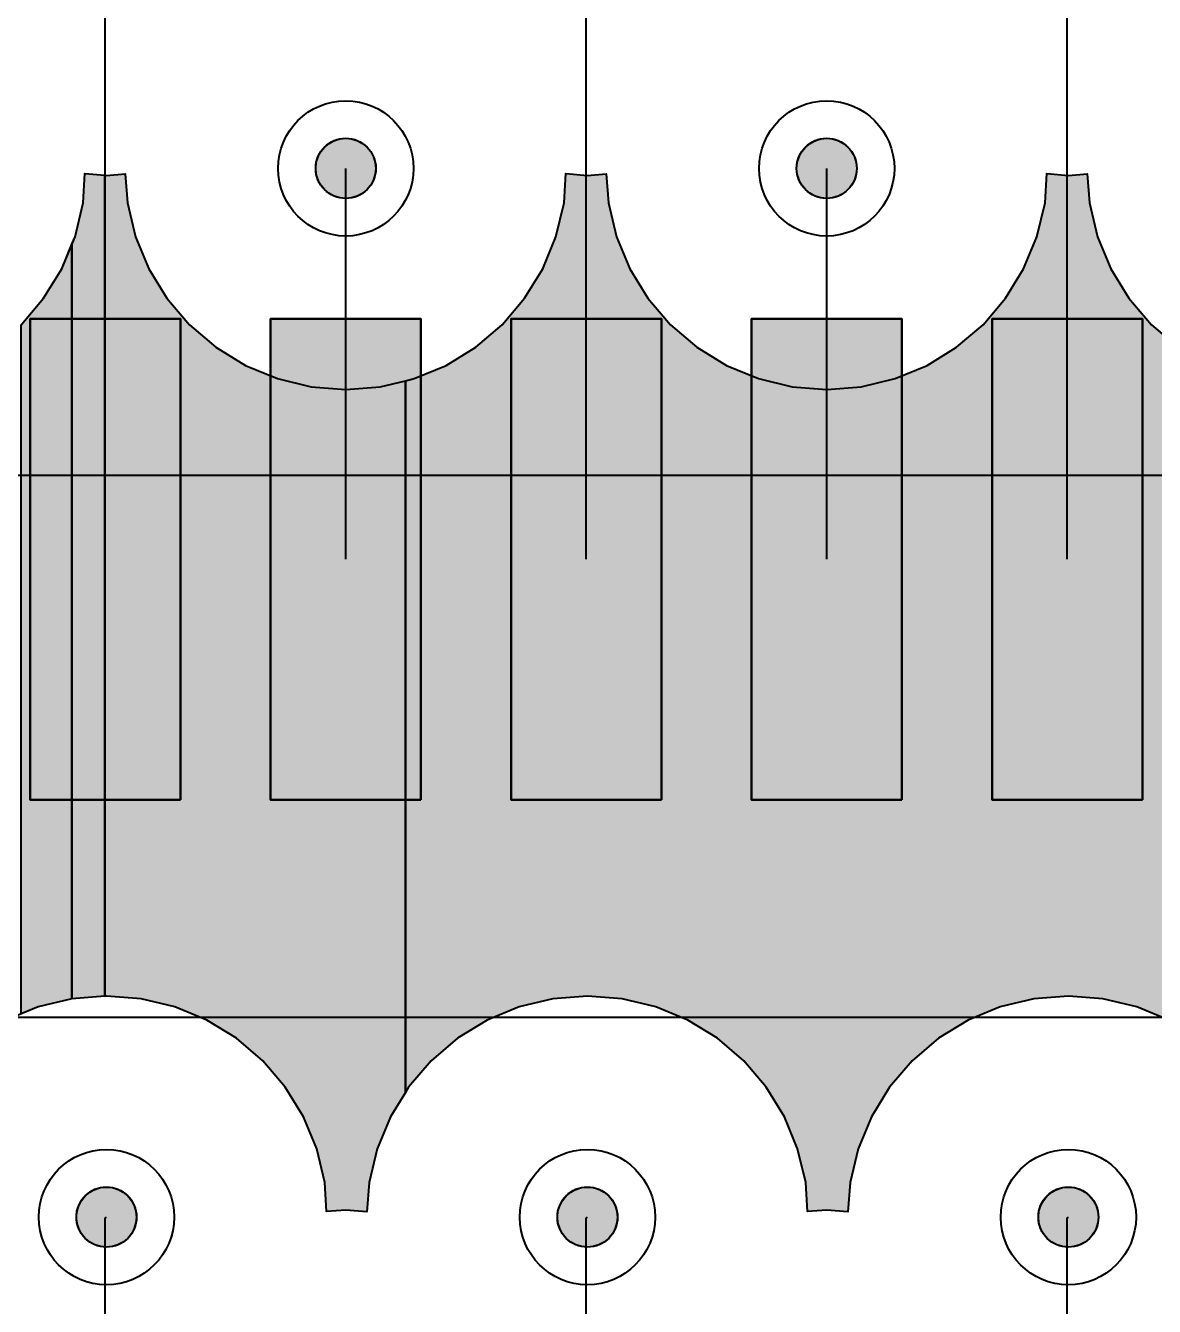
# Model space of a CAD drawing. Header units: millimetres. Extents: x 3.8 to 71.6, y 3.7 to 38.5.
# Drawn here: x 33.435 to 37.19, y 29.285 to 33.545 of the extents above; entities that cross this region are included whole.
import ezdxf

# ---------------------------------------------------------------- set-up
doc = ezdxf.new("R2010")
doc.units = ezdxf.units.MM
for name, color, linetype in [('bottom_copper', 7, 'Continuous'), ('drill_plated', 7, 'Continuous'), ('top_copper', 7, 'Continuous'), ('top_silk', 7, 'Continuous')]:
    doc.layers.add(name, color=color, linetype=linetype)

# ---------------------------------------------------------------- blocks, each defined once
blk = doc.blocks.new('Block37699')
at = {"layer": 'top_copper', "lineweight": 40}
for points in [[(4.1835, 0.2931), (4.074, 0.2845), (4.074, 2.7942), (4.0843, 2.8191), (4.1112, 2.9313), (4.117, 3.0287), (4.1835, 3.0235), (4.1835, 0.2931)], [(4.074, 0.2845), (3.9618, 0.2576), (3.9049, 0.234), (3.9049, 2.5264), (3.9798, 2.6141), (4.0401, 2.7125), (4.074, 2.7942), (4.074, 0.2845)]]:
    blk.add_hatch(color=7, dxfattribs=at).paths.add_polyline_path(points, flags=0)
at = {"layer": 'top_copper', "color": 7, "lineweight": 40}
for points in [[(4.1835, 0.2931), (4.074, 0.2845), (4.074, 2.7942), (4.0843, 2.8191), (4.1112, 2.9313), (4.117, 3.0287), (4.1835, 3.0235), (4.1835, 0.2931)], [(4.074, 0.2845), (3.9618, 0.2576), (3.9049, 0.234), (3.9049, 2.5264), (3.9798, 2.6141), (4.0401, 2.7125), (4.074, 2.7942), (4.074, 0.2845)]]:
    blk.add_lwpolyline(points, close=True, dxfattribs=at)

msp = doc.modelspace()

# ---------------------------------------------------------------- hatches: boundary and pattern name
at = {"layer": 'bottom_copper', "lineweight": 40}
for points in [[(34.5981, 33.0505), (34.5924, 33.0317), (34.5831, 33.0144), (34.5707, 32.9993), (34.5556, 32.9869), (34.5383, 32.9776), (34.5195, 32.9719), (34.5, 32.97), (34.4805, 32.9719), (34.4617, 32.9776), (34.4444, 32.9869), (34.4293, 32.9993), (34.4169, 33.0144), (34.4076, 33.0317), (34.4019, 33.0505), (34.4, 33.07), (34.4019, 33.0895), (34.4076, 33.1083), (34.4169, 33.1256), (34.4293, 33.1407), (34.4444, 33.1531), (34.4617, 33.1624), (34.4805, 33.1681), (34.5, 33.17), (34.5195, 33.1681), (34.5383, 33.1624), (34.5556, 33.1531), (34.5707, 33.1407), (34.5831, 33.1256), (34.5924, 33.1083), (34.5981, 33.0895), (34.6, 33.07), (34.5981, 33.0505)], [(36.1981, 33.0505), (36.1924, 33.0317), (36.1831, 33.0144), (36.1707, 32.9993), (36.1556, 32.9869), (36.1383, 32.9776), (36.1195, 32.9719), (36.1, 32.97), (36.0805, 32.9719), (36.0617, 32.9776), (36.0444, 32.9869), (36.0293, 32.9993), (36.0169, 33.0144), (36.0076, 33.0317), (36.0019, 33.0505), (36, 33.07), (36.0019, 33.0895), (36.0076, 33.1083), (36.0169, 33.1256), (36.0293, 33.1407), (36.0444, 33.1531), (36.0617, 33.1624), (36.0805, 33.1681), (36.1, 33.17), (36.1195, 33.1681), (36.1383, 33.1624), (36.1556, 33.1531), (36.1707, 33.1407), (36.1831, 33.1256), (36.1924, 33.1083), (36.1981, 33.0895), (36.2, 33.07), (36.1981, 33.0505)], [(33.95, 30.97), (33.45, 30.97), (33.45, 32.57), (33.95, 32.57), (33.95, 30.97)], [(34.75, 30.97), (34.25, 30.97), (34.25, 32.57), (34.75, 32.57), (34.75, 30.97)], [(35.55, 30.97), (35.05, 30.97), (35.05, 32.57), (35.55, 32.57), (35.55, 30.97)], [(36.35, 30.97), (35.85, 30.97), (35.85, 32.57), (36.35, 32.57), (36.35, 30.97)], [(37.15, 30.97), (36.65, 30.97), (36.65, 32.57), (37.15, 32.57), (37.15, 30.97)], [(33.8021, 29.5625), (33.7964, 29.5437), (33.7871, 29.5264), (33.7747, 29.5113), (33.7596, 29.4989), (33.7423, 29.4896), (33.7235, 29.4839), (33.704, 29.482), (33.6845, 29.4839), (33.6657, 29.4896), (33.6484, 29.4989), (33.6333, 29.5113), (33.6209, 29.5264), (33.6116, 29.5437), (33.6059, 29.5625), (33.604, 29.582), (33.6059, 29.6015), (33.6116, 29.6203), (33.6209, 29.6376), (33.6333, 29.6527), (33.6484, 29.6651), (33.6657, 29.6744), (33.6845, 29.6801), (33.704, 29.682), (33.7235, 29.6801), (33.7423, 29.6744), (33.7596, 29.6651), (33.7747, 29.6527), (33.7871, 29.6376), (33.7964, 29.6203), (33.8021, 29.6015), (33.804, 29.582), (33.8021, 29.5625)], [(35.4021, 29.5625), (35.3964, 29.5437), (35.3871, 29.5264), (35.3747, 29.5113), (35.3596, 29.4989), (35.3423, 29.4896), (35.3235, 29.4839), (35.304, 29.482), (35.2845, 29.4839), (35.2657, 29.4896), (35.2484, 29.4989), (35.2333, 29.5113), (35.2209, 29.5264), (35.2116, 29.5437), (35.2059, 29.5625), (35.204, 29.582), (35.2059, 29.6015), (35.2116, 29.6203), (35.2209, 29.6376), (35.2333, 29.6527), (35.2484, 29.6651), (35.2657, 29.6744), (35.2845, 29.6801), (35.304, 29.682), (35.3235, 29.6801), (35.3423, 29.6744), (35.3596, 29.6651), (35.3747, 29.6527), (35.3871, 29.6376), (35.3964, 29.6203), (35.4021, 29.6015), (35.404, 29.582), (35.4021, 29.5625)], [(37.0021, 29.5625), (36.9964, 29.5437), (36.9871, 29.5264), (36.9747, 29.5113), (36.9596, 29.4989), (36.9423, 29.4896), (36.9235, 29.4839), (36.904, 29.482), (36.8845, 29.4839), (36.8657, 29.4896), (36.8484, 29.4989), (36.8333, 29.5113), (36.8209, 29.5264), (36.8116, 29.5437), (36.8059, 29.5625), (36.804, 29.582), (36.8059, 29.6015), (36.8116, 29.6203), (36.8209, 29.6376), (36.8333, 29.6527), (36.8484, 29.6651), (36.8657, 29.6744), (36.8845, 29.6801), (36.904, 29.682), (36.9235, 29.6801), (36.9423, 29.6744), (36.9596, 29.6651), (36.9747, 29.6527), (36.9871, 29.6376), (36.9964, 29.6203), (37.0021, 29.6015), (37.004, 29.582), (37.0021, 29.5625)]]:
    msp.add_hatch(color=7, dxfattribs=at).paths.add_polyline_path(points, flags=0)
at = {"layer": 'drill_plated', "lineweight": 40}
for points in [[(34.5981, 33.0505), (34.5924, 33.0317), (34.5831, 33.0144), (34.5707, 32.9993), (34.5556, 32.9869), (34.5383, 32.9776), (34.5195, 32.9719), (34.5, 32.97), (34.4805, 32.9719), (34.4617, 32.9776), (34.4444, 32.9869), (34.4293, 32.9993), (34.4169, 33.0144), (34.4076, 33.0317), (34.4019, 33.0505), (34.4, 33.07), (34.4019, 33.0895), (34.4076, 33.1083), (34.4169, 33.1256), (34.4293, 33.1407), (34.4444, 33.1531), (34.4617, 33.1624), (34.4805, 33.1681), (34.5, 33.17), (34.5195, 33.1681), (34.5383, 33.1624), (34.5556, 33.1531), (34.5707, 33.1407), (34.5831, 33.1256), (34.5924, 33.1083), (34.5981, 33.0895), (34.6, 33.07), (34.5981, 33.0505)], [(36.1981, 33.0505), (36.1924, 33.0317), (36.1831, 33.0144), (36.1707, 32.9993), (36.1556, 32.9869), (36.1383, 32.9776), (36.1195, 32.9719), (36.1, 32.97), (36.0805, 32.9719), (36.0617, 32.9776), (36.0444, 32.9869), (36.0293, 32.9993), (36.0169, 33.0144), (36.0076, 33.0317), (36.0019, 33.0505), (36, 33.07), (36.0019, 33.0895), (36.0076, 33.1083), (36.0169, 33.1256), (36.0293, 33.1407), (36.0444, 33.1531), (36.0617, 33.1624), (36.0805, 33.1681), (36.1, 33.17), (36.1195, 33.1681), (36.1383, 33.1624), (36.1556, 33.1531), (36.1707, 33.1407), (36.1831, 33.1256), (36.1924, 33.1083), (36.1981, 33.0895), (36.2, 33.07), (36.1981, 33.0505)], [(33.8021, 29.5625), (33.7964, 29.5437), (33.7871, 29.5264), (33.7747, 29.5113), (33.7596, 29.4989), (33.7423, 29.4896), (33.7235, 29.4839), (33.704, 29.482), (33.6845, 29.4839), (33.6657, 29.4896), (33.6484, 29.4989), (33.6333, 29.5113), (33.6209, 29.5264), (33.6116, 29.5437), (33.6059, 29.5625), (33.604, 29.582), (33.6059, 29.6015), (33.6116, 29.6203), (33.6209, 29.6376), (33.6333, 29.6527), (33.6484, 29.6651), (33.6657, 29.6744), (33.6845, 29.6801), (33.704, 29.682), (33.7235, 29.6801), (33.7423, 29.6744), (33.7596, 29.6651), (33.7747, 29.6527), (33.7871, 29.6376), (33.7964, 29.6203), (33.8021, 29.6015), (33.804, 29.582), (33.8021, 29.5625)], [(35.4021, 29.5625), (35.3964, 29.5437), (35.3871, 29.5264), (35.3747, 29.5113), (35.3596, 29.4989), (35.3423, 29.4896), (35.3235, 29.4839), (35.304, 29.482), (35.2845, 29.4839), (35.2657, 29.4896), (35.2484, 29.4989), (35.2333, 29.5113), (35.2209, 29.5264), (35.2116, 29.5437), (35.2059, 29.5625), (35.204, 29.582), (35.2059, 29.6015), (35.2116, 29.6203), (35.2209, 29.6376), (35.2333, 29.6527), (35.2484, 29.6651), (35.2657, 29.6744), (35.2845, 29.6801), (35.304, 29.682), (35.3235, 29.6801), (35.3423, 29.6744), (35.3596, 29.6651), (35.3747, 29.6527), (35.3871, 29.6376), (35.3964, 29.6203), (35.4021, 29.6015), (35.404, 29.582), (35.4021, 29.5625)], [(37.0021, 29.5625), (36.9964, 29.5437), (36.9871, 29.5264), (36.9747, 29.5113), (36.9596, 29.4989), (36.9423, 29.4896), (36.9235, 29.4839), (36.904, 29.482), (36.8845, 29.4839), (36.8657, 29.4896), (36.8484, 29.4989), (36.8333, 29.5113), (36.8209, 29.5264), (36.8116, 29.5437), (36.8059, 29.5625), (36.804, 29.582), (36.8059, 29.6015), (36.8116, 29.6203), (36.8209, 29.6376), (36.8333, 29.6527), (36.8484, 29.6651), (36.8657, 29.6744), (36.8845, 29.6801), (36.904, 29.682), (36.9235, 29.6801), (36.9423, 29.6744), (36.9596, 29.6651), (36.9747, 29.6527), (36.9871, 29.6376), (36.9964, 29.6203), (37.0021, 29.6015), (37.004, 29.582), (37.0021, 29.5625)]]:
    msp.add_hatch(color=7, dxfattribs=at).paths.add_polyline_path(points, flags=0)
at = {"layer": 'top_copper', "lineweight": 40}
for points in [[(34.5981, 33.0505), (34.5924, 33.0317), (34.5831, 33.0144), (34.5707, 32.9993), (34.5556, 32.9869), (34.5383, 32.9776), (34.5195, 32.9719), (34.5, 32.97), (34.4805, 32.9719), (34.4617, 32.9776), (34.4444, 32.9869), (34.4293, 32.9993), (34.4169, 33.0144), (34.4076, 33.0317), (34.4019, 33.0505), (34.4, 33.07), (34.4019, 33.0895), (34.4076, 33.1083), (34.4169, 33.1256), (34.4293, 33.1407), (34.4444, 33.1531), (34.4617, 33.1624), (34.4805, 33.1681), (34.5, 33.17), (34.5195, 33.1681), (34.5383, 33.1624), (34.5556, 33.1531), (34.5707, 33.1407), (34.5831, 33.1256), (34.5924, 33.1083), (34.5981, 33.0895), (34.6, 33.07), (34.5981, 33.0505)], [(36.1981, 33.0505), (36.1924, 33.0317), (36.1831, 33.0144), (36.1707, 32.9993), (36.1556, 32.9869), (36.1383, 32.9776), (36.1195, 32.9719), (36.1, 32.97), (36.0805, 32.9719), (36.0617, 32.9776), (36.0444, 32.9869), (36.0293, 32.9993), (36.0169, 33.0144), (36.0076, 33.0317), (36.0019, 33.0505), (36, 33.07), (36.0019, 33.0895), (36.0076, 33.1083), (36.0169, 33.1256), (36.0293, 33.1407), (36.0444, 33.1531), (36.0617, 33.1624), (36.0805, 33.1681), (36.1, 33.17), (36.1195, 33.1681), (36.1383, 33.1624), (36.1556, 33.1531), (36.1707, 33.1407), (36.1831, 33.1256), (36.1924, 33.1083), (36.1981, 33.0895), (36.2, 33.07), (36.1981, 33.0505)], [(34.6985, 29.9968), (34.6489, 29.9158), (34.6047, 29.8092), (34.5778, 29.697), (34.5701, 29.5997), (34.5, 29.6053), (34.4359, 29.6002), (34.4302, 29.697), (34.4033, 29.8092), (34.3591, 29.9158), (34.2988, 30.0142), (34.2239, 30.1019), (34.1362, 30.1768), (34.0378, 30.2371), (33.9312, 30.2813), (33.819, 30.3082), (33.704, 30.3173), (33.6985, 30.3168), (33.6985, 33.0472), (33.704, 33.0467), (33.7662, 33.0516), (33.7738, 32.955), (33.8007, 32.8428), (33.8449, 32.7362), (33.9052, 32.6378), (33.9801, 32.5501), (34.0678, 32.4752), (34.1662, 32.4149), (34.2728, 32.3707), (34.385, 32.3438), (34.5, 32.3347), (34.615, 32.3438), (34.6985, 32.3638), (34.6985, 29.9968)], [(37.6985, 29.6051), (37.6359, 29.6002), (37.6302, 29.697), (37.6033, 29.8092), (37.5591, 29.9158), (37.4988, 30.0142), (37.4239, 30.1019), (37.3362, 30.1768), (37.2378, 30.2371), (37.1312, 30.2813), (37.019, 30.3082), (36.904, 30.3173), (36.789, 30.3082), (36.6768, 30.2813), (36.5702, 30.2371), (36.4718, 30.1768), (36.3841, 30.1019), (36.3092, 30.0142), (36.2489, 29.9158), (36.2047, 29.8092), (36.1778, 29.697), (36.1701, 29.5997), (36.1, 29.6053), (36.0359, 29.6002), (36.0302, 29.697), (36.0033, 29.8092), (35.9591, 29.9158), (35.8988, 30.0142), (35.8239, 30.1019), (35.7362, 30.1768), (35.6378, 30.2371), (35.5312, 30.2813), (35.419, 30.3082), (35.304, 30.3173), (35.189, 30.3082), (35.0768, 30.2813), (34.9702, 30.2371), (34.8718, 30.1768), (34.7841, 30.1019), (34.7092, 30.0142), (34.6985, 29.9968), (34.6985, 32.3638), (34.7272, 32.3707), (34.8338, 32.4149), (34.9322, 32.4752), (35.0199, 32.5501), (35.0948, 32.6378), (35.1551, 32.7362), (35.1993, 32.8428), (35.2262, 32.955), (35.232, 33.0524), (35.304, 33.0467), (35.3662, 33.0516), (35.3738, 32.955), (35.4007, 32.8428), (35.4449, 32.7362), (35.5052, 32.6378), (35.5801, 32.5501), (35.6678, 32.4752), (35.7662, 32.4149), (35.8728, 32.3707), (35.985, 32.3438), (36.1, 32.3347), (36.215, 32.3438), (36.3272, 32.3707), (36.4338, 32.4149), (36.5322, 32.4752), (36.6199, 32.5501), (36.6948, 32.6378), (36.7551, 32.7362), (36.7993, 32.8428), (36.8262, 32.955), (36.832, 33.0524), (36.904, 33.0467), (36.9662, 33.0516), (36.9738, 32.955), (37.0007, 32.8428), (37.0449, 32.7362), (37.1052, 32.6378), (37.1801, 32.5501), (37.2678, 32.4752), (37.3662, 32.4149), (37.4728, 32.3707), (37.585, 32.3438), (37.6985, 32.3349), (37.6985, 29.6051)], [(33.8021, 29.5625), (33.7964, 29.5437), (33.7871, 29.5264), (33.7747, 29.5113), (33.7596, 29.4989), (33.7423, 29.4896), (33.7235, 29.4839), (33.704, 29.482), (33.6845, 29.4839), (33.6657, 29.4896), (33.6484, 29.4989), (33.6333, 29.5113), (33.6209, 29.5264), (33.6116, 29.5437), (33.6059, 29.5625), (33.604, 29.582), (33.6059, 29.6015), (33.6116, 29.6203), (33.6209, 29.6376), (33.6333, 29.6527), (33.6484, 29.6651), (33.6657, 29.6744), (33.6845, 29.6801), (33.704, 29.682), (33.7235, 29.6801), (33.7423, 29.6744), (33.7596, 29.6651), (33.7747, 29.6527), (33.7871, 29.6376), (33.7964, 29.6203), (33.8021, 29.6015), (33.804, 29.582), (33.8021, 29.5625)], [(35.4021, 29.5625), (35.3964, 29.5437), (35.3871, 29.5264), (35.3747, 29.5113), (35.3596, 29.4989), (35.3423, 29.4896), (35.3235, 29.4839), (35.304, 29.482), (35.2845, 29.4839), (35.2657, 29.4896), (35.2484, 29.4989), (35.2333, 29.5113), (35.2209, 29.5264), (35.2116, 29.5437), (35.2059, 29.5625), (35.204, 29.582), (35.2059, 29.6015), (35.2116, 29.6203), (35.2209, 29.6376), (35.2333, 29.6527), (35.2484, 29.6651), (35.2657, 29.6744), (35.2845, 29.6801), (35.304, 29.682), (35.3235, 29.6801), (35.3423, 29.6744), (35.3596, 29.6651), (35.3747, 29.6527), (35.3871, 29.6376), (35.3964, 29.6203), (35.4021, 29.6015), (35.404, 29.582), (35.4021, 29.5625)], [(37.0021, 29.5625), (36.9964, 29.5437), (36.9871, 29.5264), (36.9747, 29.5113), (36.9596, 29.4989), (36.9423, 29.4896), (36.9235, 29.4839), (36.904, 29.482), (36.8845, 29.4839), (36.8657, 29.4896), (36.8484, 29.4989), (36.8333, 29.5113), (36.8209, 29.5264), (36.8116, 29.5437), (36.8059, 29.5625), (36.804, 29.582), (36.8059, 29.6015), (36.8116, 29.6203), (36.8209, 29.6376), (36.8333, 29.6527), (36.8484, 29.6651), (36.8657, 29.6744), (36.8845, 29.6801), (36.904, 29.682), (36.9235, 29.6801), (36.9423, 29.6744), (36.9596, 29.6651), (36.9747, 29.6527), (36.9871, 29.6376), (36.9964, 29.6203), (37.0021, 29.6015), (37.004, 29.582), (37.0021, 29.5625)]]:
    msp.add_hatch(color=7, dxfattribs=at).paths.add_polyline_path(points, flags=0)

# ---------------------------------------------------------------- linework, layer by layer
at = {"layer": 'bottom_copper', "color": 7, "lineweight": 40}
for p, q in [((33.7, 31.77), (33.7, 33.778)), ((35.3, 31.77), (35.3, 33.778)), ((36.9, 31.77), (36.9, 33.778)), ((34.5, 31.77), (34.5, 33.07)), ((36.1, 31.77), (36.1, 33.07)), ((33.95, 32.57), (33.45, 32.57)), ((33.45, 32.57), (33.45, 30.97)), ((33.95, 30.97), (33.95, 32.57)), ((34.75, 32.57), (34.25, 32.57)), ((34.25, 32.57), (34.25, 30.97)), ((34.75, 30.97), (34.75, 32.57)), ((35.55, 32.57), (35.05, 32.57)), ((35.05, 32.57), (35.05, 30.97)), ((35.55, 30.97), (35.55, 32.57)), ((36.35, 32.57), (35.85, 32.57)), ((35.85, 32.57), (35.85, 30.97)), ((36.35, 30.97), (36.35, 32.57)), ((37.15, 32.57), (36.65, 32.57)), ((36.65, 32.57), (36.65, 30.97)), ((37.15, 30.97), (37.15, 32.57)), ((33.45, 30.97), (33.95, 30.97)), ((34.25, 30.97), (34.75, 30.97)), ((35.05, 30.97), (35.55, 30.97)), ((35.85, 30.97), (36.35, 30.97)), ((36.65, 30.97), (37.15, 30.97)), ((32.8443, 30.2471), (39.3, 30.2471)), ((33.7, 29.578), (33.704, 29.582)), ((33.7, 27.47), (33.7, 29.578)), ((35.3, 29.578), (35.304, 29.582)), ((35.3, 27.47), (35.3, 29.578)), ((36.9, 29.578), (36.904, 29.582)), ((36.9, 27.47), (36.9, 29.578))]:
    msp.add_line(p, q, dxfattribs=at)
for points in [[(34.5981, 33.0505), (34.5924, 33.0317), (34.5831, 33.0144), (34.5707, 32.9993), (34.5556, 32.9869), (34.5383, 32.9776), (34.5195, 32.9719), (34.5, 32.97), (34.4805, 32.9719), (34.4617, 32.9776), (34.4444, 32.9869), (34.4293, 32.9993), (34.4169, 33.0144), (34.4076, 33.0317), (34.4019, 33.0505), (34.4, 33.07), (34.4019, 33.0895), (34.4076, 33.1083), (34.4169, 33.1256), (34.4293, 33.1407), (34.4444, 33.1531), (34.4617, 33.1624), (34.4805, 33.1681), (34.5, 33.17), (34.5195, 33.1681), (34.5383, 33.1624), (34.5556, 33.1531), (34.5707, 33.1407), (34.5831, 33.1256), (34.5924, 33.1083), (34.5981, 33.0895), (34.6, 33.07), (34.5981, 33.0505)], [(36.1981, 33.0505), (36.1924, 33.0317), (36.1831, 33.0144), (36.1707, 32.9993), (36.1556, 32.9869), (36.1383, 32.9776), (36.1195, 32.9719), (36.1, 32.97), (36.0805, 32.9719), (36.0617, 32.9776), (36.0444, 32.9869), (36.0293, 32.9993), (36.0169, 33.0144), (36.0076, 33.0317), (36.0019, 33.0505), (36, 33.07), (36.0019, 33.0895), (36.0076, 33.1083), (36.0169, 33.1256), (36.0293, 33.1407), (36.0444, 33.1531), (36.0617, 33.1624), (36.0805, 33.1681), (36.1, 33.17), (36.1195, 33.1681), (36.1383, 33.1624), (36.1556, 33.1531), (36.1707, 33.1407), (36.1831, 33.1256), (36.1924, 33.1083), (36.1981, 33.0895), (36.2, 33.07), (36.1981, 33.0505)], [(33.95, 30.97), (33.45, 30.97), (33.45, 32.57), (33.95, 32.57), (33.95, 30.97)], [(34.75, 30.97), (34.25, 30.97), (34.25, 32.57), (34.75, 32.57), (34.75, 30.97)], [(35.55, 30.97), (35.05, 30.97), (35.05, 32.57), (35.55, 32.57), (35.55, 30.97)], [(36.35, 30.97), (35.85, 30.97), (35.85, 32.57), (36.35, 32.57), (36.35, 30.97)], [(37.15, 30.97), (36.65, 30.97), (36.65, 32.57), (37.15, 32.57), (37.15, 30.97)], [(33.8021, 29.5625), (33.7964, 29.5437), (33.7871, 29.5264), (33.7747, 29.5113), (33.7596, 29.4989), (33.7423, 29.4896), (33.7235, 29.4839), (33.704, 29.482), (33.6845, 29.4839), (33.6657, 29.4896), (33.6484, 29.4989), (33.6333, 29.5113), (33.6209, 29.5264), (33.6116, 29.5437), (33.6059, 29.5625), (33.604, 29.582), (33.6059, 29.6015), (33.6116, 29.6203), (33.6209, 29.6376), (33.6333, 29.6527), (33.6484, 29.6651), (33.6657, 29.6744), (33.6845, 29.6801), (33.704, 29.682), (33.7235, 29.6801), (33.7423, 29.6744), (33.7596, 29.6651), (33.7747, 29.6527), (33.7871, 29.6376), (33.7964, 29.6203), (33.8021, 29.6015), (33.804, 29.582), (33.8021, 29.5625)], [(35.4021, 29.5625), (35.3964, 29.5437), (35.3871, 29.5264), (35.3747, 29.5113), (35.3596, 29.4989), (35.3423, 29.4896), (35.3235, 29.4839), (35.304, 29.482), (35.2845, 29.4839), (35.2657, 29.4896), (35.2484, 29.4989), (35.2333, 29.5113), (35.2209, 29.5264), (35.2116, 29.5437), (35.2059, 29.5625), (35.204, 29.582), (35.2059, 29.6015), (35.2116, 29.6203), (35.2209, 29.6376), (35.2333, 29.6527), (35.2484, 29.6651), (35.2657, 29.6744), (35.2845, 29.6801), (35.304, 29.682), (35.3235, 29.6801), (35.3423, 29.6744), (35.3596, 29.6651), (35.3747, 29.6527), (35.3871, 29.6376), (35.3964, 29.6203), (35.4021, 29.6015), (35.404, 29.582), (35.4021, 29.5625)], [(37.0021, 29.5625), (36.9964, 29.5437), (36.9871, 29.5264), (36.9747, 29.5113), (36.9596, 29.4989), (36.9423, 29.4896), (36.9235, 29.4839), (36.904, 29.482), (36.8845, 29.4839), (36.8657, 29.4896), (36.8484, 29.4989), (36.8333, 29.5113), (36.8209, 29.5264), (36.8116, 29.5437), (36.8059, 29.5625), (36.804, 29.582), (36.8059, 29.6015), (36.8116, 29.6203), (36.8209, 29.6376), (36.8333, 29.6527), (36.8484, 29.6651), (36.8657, 29.6744), (36.8845, 29.6801), (36.904, 29.682), (36.9235, 29.6801), (36.9423, 29.6744), (36.9596, 29.6651), (36.9747, 29.6527), (36.9871, 29.6376), (36.9964, 29.6203), (37.0021, 29.6015), (37.004, 29.582), (37.0021, 29.5625)]]:
    msp.add_lwpolyline(points, close=True, dxfattribs=at)
for centre, major_axis in [((34.5, 33.07), (0.225, 0)), ((36.1, 33.07), (0.225, 0)), ((34.5, 33.07), (0.1, 0)), ((36.1, 33.07), (0.1, 0)), ((33.704, 29.582), (0.225, 0)), ((35.304, 29.582), (0.225, 0)), ((36.904, 29.582), (0.225, 0)), ((33.704, 29.582), (0.1, 0)), ((35.304, 29.582), (0.1, 0)), ((36.904, 29.582), (0.1, 0))]:
    msp.add_ellipse(centre, major_axis=major_axis, ratio=1, dxfattribs=at)
at = {"layer": 'drill_plated', "color": 7, "lineweight": 40}
for points in [[(34.5981, 33.0505), (34.5924, 33.0317), (34.5831, 33.0144), (34.5707, 32.9993), (34.5556, 32.9869), (34.5383, 32.9776), (34.5195, 32.9719), (34.5, 32.97), (34.4805, 32.9719), (34.4617, 32.9776), (34.4444, 32.9869), (34.4293, 32.9993), (34.4169, 33.0144), (34.4076, 33.0317), (34.4019, 33.0505), (34.4, 33.07), (34.4019, 33.0895), (34.4076, 33.1083), (34.4169, 33.1256), (34.4293, 33.1407), (34.4444, 33.1531), (34.4617, 33.1624), (34.4805, 33.1681), (34.5, 33.17), (34.5195, 33.1681), (34.5383, 33.1624), (34.5556, 33.1531), (34.5707, 33.1407), (34.5831, 33.1256), (34.5924, 33.1083), (34.5981, 33.0895), (34.6, 33.07), (34.5981, 33.0505)], [(36.1981, 33.0505), (36.1924, 33.0317), (36.1831, 33.0144), (36.1707, 32.9993), (36.1556, 32.9869), (36.1383, 32.9776), (36.1195, 32.9719), (36.1, 32.97), (36.0805, 32.9719), (36.0617, 32.9776), (36.0444, 32.9869), (36.0293, 32.9993), (36.0169, 33.0144), (36.0076, 33.0317), (36.0019, 33.0505), (36, 33.07), (36.0019, 33.0895), (36.0076, 33.1083), (36.0169, 33.1256), (36.0293, 33.1407), (36.0444, 33.1531), (36.0617, 33.1624), (36.0805, 33.1681), (36.1, 33.17), (36.1195, 33.1681), (36.1383, 33.1624), (36.1556, 33.1531), (36.1707, 33.1407), (36.1831, 33.1256), (36.1924, 33.1083), (36.1981, 33.0895), (36.2, 33.07), (36.1981, 33.0505)], [(33.8021, 29.5625), (33.7964, 29.5437), (33.7871, 29.5264), (33.7747, 29.5113), (33.7596, 29.4989), (33.7423, 29.4896), (33.7235, 29.4839), (33.704, 29.482), (33.6845, 29.4839), (33.6657, 29.4896), (33.6484, 29.4989), (33.6333, 29.5113), (33.6209, 29.5264), (33.6116, 29.5437), (33.6059, 29.5625), (33.604, 29.582), (33.6059, 29.6015), (33.6116, 29.6203), (33.6209, 29.6376), (33.6333, 29.6527), (33.6484, 29.6651), (33.6657, 29.6744), (33.6845, 29.6801), (33.704, 29.682), (33.7235, 29.6801), (33.7423, 29.6744), (33.7596, 29.6651), (33.7747, 29.6527), (33.7871, 29.6376), (33.7964, 29.6203), (33.8021, 29.6015), (33.804, 29.582), (33.8021, 29.5625)], [(35.4021, 29.5625), (35.3964, 29.5437), (35.3871, 29.5264), (35.3747, 29.5113), (35.3596, 29.4989), (35.3423, 29.4896), (35.3235, 29.4839), (35.304, 29.482), (35.2845, 29.4839), (35.2657, 29.4896), (35.2484, 29.4989), (35.2333, 29.5113), (35.2209, 29.5264), (35.2116, 29.5437), (35.2059, 29.5625), (35.204, 29.582), (35.2059, 29.6015), (35.2116, 29.6203), (35.2209, 29.6376), (35.2333, 29.6527), (35.2484, 29.6651), (35.2657, 29.6744), (35.2845, 29.6801), (35.304, 29.682), (35.3235, 29.6801), (35.3423, 29.6744), (35.3596, 29.6651), (35.3747, 29.6527), (35.3871, 29.6376), (35.3964, 29.6203), (35.4021, 29.6015), (35.404, 29.582), (35.4021, 29.5625)], [(37.0021, 29.5625), (36.9964, 29.5437), (36.9871, 29.5264), (36.9747, 29.5113), (36.9596, 29.4989), (36.9423, 29.4896), (36.9235, 29.4839), (36.904, 29.482), (36.8845, 29.4839), (36.8657, 29.4896), (36.8484, 29.4989), (36.8333, 29.5113), (36.8209, 29.5264), (36.8116, 29.5437), (36.8059, 29.5625), (36.804, 29.582), (36.8059, 29.6015), (36.8116, 29.6203), (36.8209, 29.6376), (36.8333, 29.6527), (36.8484, 29.6651), (36.8657, 29.6744), (36.8845, 29.6801), (36.904, 29.682), (36.9235, 29.6801), (36.9423, 29.6744), (36.9596, 29.6651), (36.9747, 29.6527), (36.9871, 29.6376), (36.9964, 29.6203), (37.0021, 29.6015), (37.004, 29.582), (37.0021, 29.5625)]]:
    msp.add_lwpolyline(points, close=True, dxfattribs=at)
for centre in [(34.5, 33.07), (36.1, 33.07), (33.704, 29.582), (35.304, 29.582), (36.904, 29.582)]:
    msp.add_ellipse(centre, major_axis=(0.1, 0), ratio=1, dxfattribs=at)
at = {"layer": 'top_copper', "color": 7, "lineweight": 40}
for p, q in [((33.6262, 32.955), (33.632, 33.0524)), ((33.632, 33.0524), (33.6985, 33.0472)), ((33.6985, 30.3168), (33.6985, 33.0472)), ((33.6985, 33.0472), (33.704, 33.0467)), ((33.6985, 33.0472), (33.6985, 30.3168)), ((33.704, 33.0467), (33.7662, 33.0516)), ((33.7662, 33.0516), (33.7738, 32.955)), ((35.2262, 32.955), (35.232, 33.0524)), ((35.232, 33.0524), (35.304, 33.0467)), ((35.304, 33.0467), (35.3662, 33.0516)), ((35.3662, 33.0516), (35.3738, 32.955)), ((36.8262, 32.955), (36.832, 33.0524)), ((36.832, 33.0524), (36.904, 33.0467)), ((36.904, 33.0467), (36.9662, 33.0516)), ((36.9662, 33.0516), (36.9738, 32.955)), ((33.5993, 32.8428), (33.6262, 32.955)), ((33.7738, 32.955), (33.8007, 32.8428)), ((35.1993, 32.8428), (35.2262, 32.955)), ((35.3738, 32.955), (35.4007, 32.8428)), ((36.7993, 32.8428), (36.8262, 32.955)), ((36.9738, 32.955), (37.0007, 32.8428)), ((33.5551, 32.7362), (33.5993, 32.8428)), ((33.8007, 32.8428), (33.8449, 32.7362)), ((35.1551, 32.7362), (35.1993, 32.8428)), ((35.4007, 32.8428), (35.4449, 32.7362)), ((36.7551, 32.7362), (36.7993, 32.8428)), ((37.0007, 32.8428), (37.0449, 32.7362)), ((33.4948, 32.6378), (33.5551, 32.7362)), ((33.8449, 32.7362), (33.9052, 32.6378)), ((35.0948, 32.6378), (35.1551, 32.7362)), ((35.4449, 32.7362), (35.5052, 32.6378)), ((36.6948, 32.6378), (36.7551, 32.7362)), ((37.0449, 32.7362), (37.1052, 32.6378)), ((33.4199, 32.5501), (33.4948, 32.6378)), ((33.9052, 32.6378), (33.9801, 32.5501)), ((35.0199, 32.5501), (35.0948, 32.6378)), ((35.5052, 32.6378), (35.5801, 32.5501)), ((36.6199, 32.5501), (36.6948, 32.6378)), ((37.1052, 32.6378), (37.1801, 32.5501)), ((33.9801, 32.5501), (34.0678, 32.4752)), ((34.9322, 32.4752), (35.0199, 32.5501)), ((35.5801, 32.5501), (35.6678, 32.4752)), ((36.5322, 32.4752), (36.6199, 32.5501)), ((37.1801, 32.5501), (37.2678, 32.4752)), ((34.0678, 32.4752), (34.1662, 32.4149)), ((34.8338, 32.4149), (34.9322, 32.4752)), ((35.6678, 32.4752), (35.7662, 32.4149)), ((36.4338, 32.4149), (36.5322, 32.4752)), ((34.1662, 32.4149), (34.2728, 32.3707)), ((34.7272, 32.3707), (34.8338, 32.4149)), ((35.7662, 32.4149), (35.8728, 32.3707)), ((36.3272, 32.3707), (36.4338, 32.4149)), ((34.2728, 32.3707), (34.385, 32.3438)), ((34.385, 32.3438), (34.5, 32.3347)), ((34.5, 32.3347), (34.615, 32.3438)), ((34.615, 32.3438), (34.6985, 32.3638)), ((34.6985, 32.3638), (34.7272, 32.3707)), ((34.6985, 29.9968), (34.6985, 32.3638)), ((34.6985, 32.3638), (34.6985, 29.9968)), ((35.8728, 32.3707), (35.985, 32.3438)), ((35.985, 32.3438), (36.1, 32.3347)), ((36.1, 32.3347), (36.215, 32.3438)), ((36.215, 32.3438), (36.3272, 32.3707)), ((33.589, 30.3082), (33.4768, 30.2813)), ((33.6985, 30.3168), (33.589, 30.3082)), ((33.704, 30.3173), (33.6985, 30.3168)), ((33.819, 30.3082), (33.704, 30.3173)), ((33.9312, 30.2813), (33.819, 30.3082)), ((35.189, 30.3082), (35.0768, 30.2813)), ((35.304, 30.3173), (35.189, 30.3082)), ((35.419, 30.3082), (35.304, 30.3173)), ((35.5312, 30.2813), (35.419, 30.3082)), ((36.789, 30.3082), (36.6768, 30.2813)), ((36.904, 30.3173), (36.789, 30.3082)), ((37.019, 30.3082), (36.904, 30.3173)), ((37.1312, 30.2813), (37.019, 30.3082)), ((33.4768, 30.2813), (33.3702, 30.2371)), ((34.0378, 30.2371), (33.9312, 30.2813)), ((35.0768, 30.2813), (34.9702, 30.2371)), ((35.6378, 30.2371), (35.5312, 30.2813)), ((36.6768, 30.2813), (36.5702, 30.2371)), ((37.2378, 30.2371), (37.1312, 30.2813)), ((34.1362, 30.1768), (34.0378, 30.2371)), ((34.9702, 30.2371), (34.8718, 30.1768)), ((35.7362, 30.1768), (35.6378, 30.2371)), ((36.5702, 30.2371), (36.4718, 30.1768)), ((34.2239, 30.1019), (34.1362, 30.1768)), ((34.8718, 30.1768), (34.7841, 30.1019)), ((35.8239, 30.1019), (35.7362, 30.1768)), ((36.4718, 30.1768), (36.3841, 30.1019)), ((34.2988, 30.0142), (34.2239, 30.1019)), ((34.7841, 30.1019), (34.7092, 30.0142)), ((35.8988, 30.0142), (35.8239, 30.1019)), ((36.3841, 30.1019), (36.3092, 30.0142)), ((34.3591, 29.9158), (34.2988, 30.0142)), ((34.6985, 29.9968), (34.6489, 29.9158)), ((34.7092, 30.0142), (34.6985, 29.9968)), ((35.9591, 29.9158), (35.8988, 30.0142)), ((36.3092, 30.0142), (36.2489, 29.9158)), ((34.4033, 29.8092), (34.3591, 29.9158)), ((34.6489, 29.9158), (34.6047, 29.8092)), ((36.0033, 29.8092), (35.9591, 29.9158)), ((36.2489, 29.9158), (36.2047, 29.8092)), ((34.4302, 29.697), (34.4033, 29.8092)), ((34.6047, 29.8092), (34.5778, 29.697)), ((36.0302, 29.697), (36.0033, 29.8092)), ((36.2047, 29.8092), (36.1778, 29.697)), ((34.4359, 29.6002), (34.4302, 29.697)), ((34.5778, 29.697), (34.5701, 29.5997)), ((36.0359, 29.6002), (36.0302, 29.697)), ((36.1778, 29.697), (36.1701, 29.5997)), ((34.5, 29.6053), (34.4359, 29.6002)), ((34.5701, 29.5997), (34.5, 29.6053)), ((36.1, 29.6053), (36.0359, 29.6002)), ((36.1701, 29.5997), (36.1, 29.6053))]:
    msp.add_line(p, q, dxfattribs=at)
for points in [[(34.5981, 33.0505), (34.5924, 33.0317), (34.5831, 33.0144), (34.5707, 32.9993), (34.5556, 32.9869), (34.5383, 32.9776), (34.5195, 32.9719), (34.5, 32.97), (34.4805, 32.9719), (34.4617, 32.9776), (34.4444, 32.9869), (34.4293, 32.9993), (34.4169, 33.0144), (34.4076, 33.0317), (34.4019, 33.0505), (34.4, 33.07), (34.4019, 33.0895), (34.4076, 33.1083), (34.4169, 33.1256), (34.4293, 33.1407), (34.4444, 33.1531), (34.4617, 33.1624), (34.4805, 33.1681), (34.5, 33.17), (34.5195, 33.1681), (34.5383, 33.1624), (34.5556, 33.1531), (34.5707, 33.1407), (34.5831, 33.1256), (34.5924, 33.1083), (34.5981, 33.0895), (34.6, 33.07), (34.5981, 33.0505)], [(36.1981, 33.0505), (36.1924, 33.0317), (36.1831, 33.0144), (36.1707, 32.9993), (36.1556, 32.9869), (36.1383, 32.9776), (36.1195, 32.9719), (36.1, 32.97), (36.0805, 32.9719), (36.0617, 32.9776), (36.0444, 32.9869), (36.0293, 32.9993), (36.0169, 33.0144), (36.0076, 33.0317), (36.0019, 33.0505), (36, 33.07), (36.0019, 33.0895), (36.0076, 33.1083), (36.0169, 33.1256), (36.0293, 33.1407), (36.0444, 33.1531), (36.0617, 33.1624), (36.0805, 33.1681), (36.1, 33.17), (36.1195, 33.1681), (36.1383, 33.1624), (36.1556, 33.1531), (36.1707, 33.1407), (36.1831, 33.1256), (36.1924, 33.1083), (36.1981, 33.0895), (36.2, 33.07), (36.1981, 33.0505)], [(34.6985, 29.9968), (34.6489, 29.9158), (34.6047, 29.8092), (34.5778, 29.697), (34.5701, 29.5997), (34.5, 29.6053), (34.4359, 29.6002), (34.4302, 29.697), (34.4033, 29.8092), (34.3591, 29.9158), (34.2988, 30.0142), (34.2239, 30.1019), (34.1362, 30.1768), (34.0378, 30.2371), (33.9312, 30.2813), (33.819, 30.3082), (33.704, 30.3173), (33.6985, 30.3168), (33.6985, 33.0472), (33.704, 33.0467), (33.7662, 33.0516), (33.7738, 32.955), (33.8007, 32.8428), (33.8449, 32.7362), (33.9052, 32.6378), (33.9801, 32.5501), (34.0678, 32.4752), (34.1662, 32.4149), (34.2728, 32.3707), (34.385, 32.3438), (34.5, 32.3347), (34.615, 32.3438), (34.6985, 32.3638), (34.6985, 29.9968)], [(33.8021, 29.5625), (33.7964, 29.5437), (33.7871, 29.5264), (33.7747, 29.5113), (33.7596, 29.4989), (33.7423, 29.4896), (33.7235, 29.4839), (33.704, 29.482), (33.6845, 29.4839), (33.6657, 29.4896), (33.6484, 29.4989), (33.6333, 29.5113), (33.6209, 29.5264), (33.6116, 29.5437), (33.6059, 29.5625), (33.604, 29.582), (33.6059, 29.6015), (33.6116, 29.6203), (33.6209, 29.6376), (33.6333, 29.6527), (33.6484, 29.6651), (33.6657, 29.6744), (33.6845, 29.6801), (33.704, 29.682), (33.7235, 29.6801), (33.7423, 29.6744), (33.7596, 29.6651), (33.7747, 29.6527), (33.7871, 29.6376), (33.7964, 29.6203), (33.8021, 29.6015), (33.804, 29.582), (33.8021, 29.5625)], [(35.4021, 29.5625), (35.3964, 29.5437), (35.3871, 29.5264), (35.3747, 29.5113), (35.3596, 29.4989), (35.3423, 29.4896), (35.3235, 29.4839), (35.304, 29.482), (35.2845, 29.4839), (35.2657, 29.4896), (35.2484, 29.4989), (35.2333, 29.5113), (35.2209, 29.5264), (35.2116, 29.5437), (35.2059, 29.5625), (35.204, 29.582), (35.2059, 29.6015), (35.2116, 29.6203), (35.2209, 29.6376), (35.2333, 29.6527), (35.2484, 29.6651), (35.2657, 29.6744), (35.2845, 29.6801), (35.304, 29.682), (35.3235, 29.6801), (35.3423, 29.6744), (35.3596, 29.6651), (35.3747, 29.6527), (35.3871, 29.6376), (35.3964, 29.6203), (35.4021, 29.6015), (35.404, 29.582), (35.4021, 29.5625)], [(37.0021, 29.5625), (36.9964, 29.5437), (36.9871, 29.5264), (36.9747, 29.5113), (36.9596, 29.4989), (36.9423, 29.4896), (36.9235, 29.4839), (36.904, 29.482), (36.8845, 29.4839), (36.8657, 29.4896), (36.8484, 29.4989), (36.8333, 29.5113), (36.8209, 29.5264), (36.8116, 29.5437), (36.8059, 29.5625), (36.804, 29.582), (36.8059, 29.6015), (36.8116, 29.6203), (36.8209, 29.6376), (36.8333, 29.6527), (36.8484, 29.6651), (36.8657, 29.6744), (36.8845, 29.6801), (36.904, 29.682), (36.9235, 29.6801), (36.9423, 29.6744), (36.9596, 29.6651), (36.9747, 29.6527), (36.9871, 29.6376), (36.9964, 29.6203), (37.0021, 29.6015), (37.004, 29.582), (37.0021, 29.5625)]]:
    msp.add_lwpolyline(points, close=True, dxfattribs=at)
msp.add_lwpolyline([(37.2378, 30.2371), (37.1312, 30.2813), (37.019, 30.3082), (36.904, 30.3173), (36.789, 30.3082), (36.6768, 30.2813), (36.5702, 30.2371), (36.4718, 30.1768), (36.3841, 30.1019), (36.3092, 30.0142), (36.2489, 29.9158), (36.2047, 29.8092), (36.1778, 29.697), (36.1701, 29.5997), (36.1, 29.6053), (36.0359, 29.6002), (36.0302, 29.697), (36.0033, 29.8092), (35.9591, 29.9158), (35.8988, 30.0142), (35.8239, 30.1019), (35.7362, 30.1768), (35.6378, 30.2371), (35.5312, 30.2813), (35.419, 30.3082), (35.304, 30.3173), (35.189, 30.3082), (35.0768, 30.2813), (34.9702, 30.2371), (34.8718, 30.1768), (34.7841, 30.1019), (34.7092, 30.0142), (34.6985, 29.9968), (34.6985, 32.3638), (34.7272, 32.3707), (34.8338, 32.4149), (34.9322, 32.4752), (35.0199, 32.5501), (35.0948, 32.6378), (35.1551, 32.7362), (35.1993, 32.8428), (35.2262, 32.955), (35.232, 33.0524), (35.304, 33.0467), (35.3662, 33.0516), (35.3738, 32.955), (35.4007, 32.8428), (35.4449, 32.7362), (35.5052, 32.6378), (35.5801, 32.5501), (35.6678, 32.4752), (35.7662, 32.4149), (35.8728, 32.3707), (35.985, 32.3438), (36.1, 32.3347), (36.215, 32.3438), (36.3272, 32.3707), (36.4338, 32.4149), (36.5322, 32.4752), (36.6199, 32.5501), (36.6948, 32.6378), (36.7551, 32.7362), (36.7993, 32.8428), (36.8262, 32.955), (36.832, 33.0524), (36.904, 33.0467), (36.9662, 33.0516), (36.9738, 32.955), (37.0007, 32.8428), (37.0449, 32.7362), (37.1052, 32.6378), (37.1801, 32.5501), (37.2678, 32.4752)], dxfattribs=at)
for centre, major_axis in [((34.5, 33.07), (0.225, 0)), ((36.1, 33.07), (0.225, 0)), ((34.5, 33.07), (0.1, 0)), ((36.1, 33.07), (0.1, 0)), ((33.704, 29.582), (0.225, 0)), ((35.304, 29.582), (0.225, 0)), ((36.904, 29.582), (0.225, 0)), ((33.704, 29.582), (0.1, 0)), ((35.304, 29.582), (0.1, 0)), ((36.904, 29.582), (0.1, 0))]:
    msp.add_ellipse(centre, major_axis=major_axis, ratio=1, dxfattribs=at)
at = {"layer": 'top_silk', "color": 7, "lineweight": 40}
msp.add_line((3.82, 32.05), (71.58, 32.05), dxfattribs=at)

# ---------------------------------------------------------------- block references
at = {"layer": 'top_copper'}
msp.add_blockref('Block37699', (29.515, 30.0237), dxfattribs=at)

doc.saveas('drawing.dxf')
